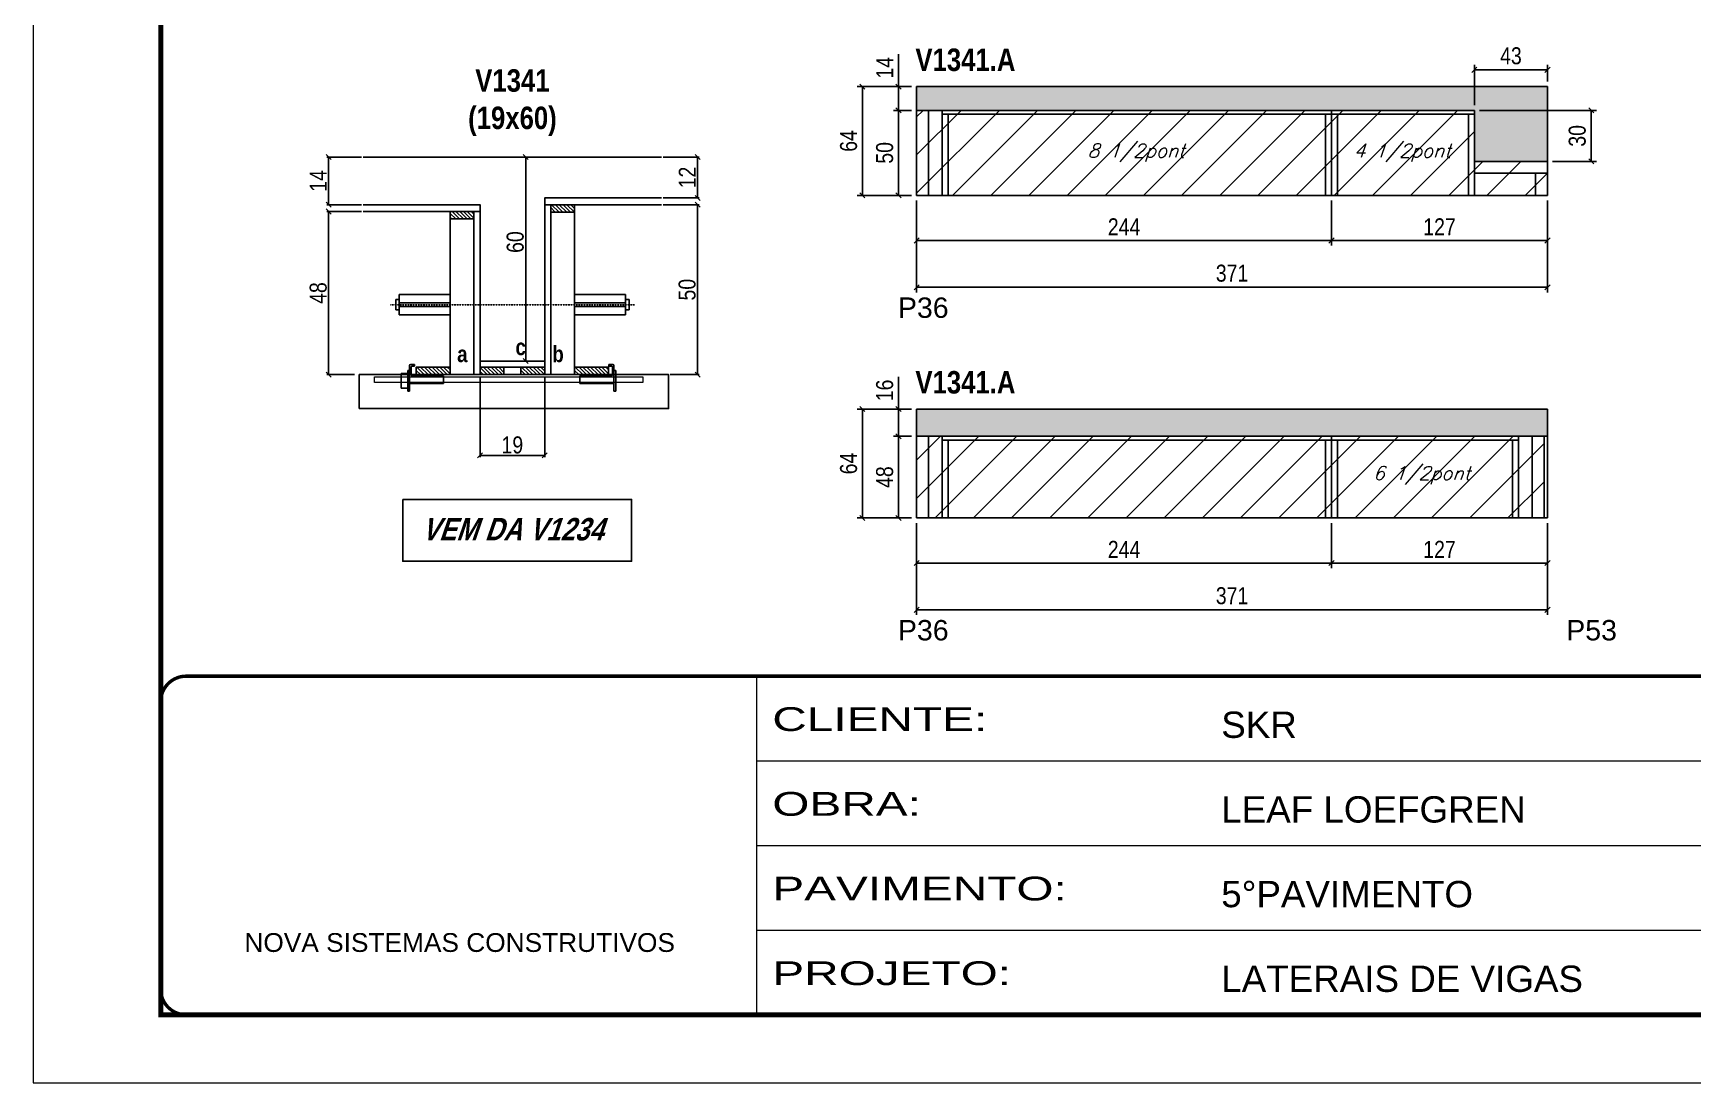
# Model space of a CAD drawing. Extents: x 3309 to 10384, y -2522 to 14608.
# Drawn here: x 8078 to 9054, y 5518 to 6135 of the extents above; entities that cross this region are included whole.
import ezdxf

# ---------------------------------------------------------------- set-up
doc = ezdxf.new("R2010")
doc.units = 0
for name, pattern in [('CONTINUO', [0]), ('DASHED', [0.75, 0.5, -0.25]), ('HIDDEN', [0.375, 0.25, -0.125])]:
    doc.linetypes.add(name, pattern=pattern)
for name, color, linetype in [('5', 5, 'Continuous'), ('barrote', 251, 'Continuous'), ('COTA', 241, 'Continuous'), ('detalhes', 4, 'Continuous'), ('NOMENCLATURA', 7, 'Continuous'), ('Painéis', 200, 'Continuous'), ('presilha', 1, 'Continuous'), ('SARR_2.2x10', 60, 'Continuous'), ('SARR_2.2x7', 40, 'Continuous'), ('SARR_3.5x7', 81, 'Continuous'), ('TENSOR', 3, 'Continuous'), ('texto', 7, 'Continuous')]:
    doc.layers.add(name, color=color, linetype=linetype)
for name, color, linetype, lineweight in [('CONCRETO', 251, 'Continuous', 25), ('Folhas', 255, 'Continuous', 9), ('Hachura', 251, 'Continuous', 9), ('SARRAFO DE PRESSAO', 251, 'DASHED', 9), ('SCO-___-LAJ', 2, 'Continuous', 0)]:
    doc.layers.add(name, color=color, linetype=linetype, lineweight=lineweight)
doc.styles.add('ARIAL', font='arial.ttf')
doc.styles.add('COTA TECNICA', font='techl___.ttf', dxfattribs={"height": 10})
doc.styles.add('COTA TECNICA 2X', font='techl___.ttf', dxfattribs={"height": 10})
doc.styles.add('Romans', font='romans.shx')
doc.styles.get("Standard").update_dxf_attribs({"font": 'arial.ttf'})
doc.styles.add('TECNICA', font='techb___.ttf', dxfattribs={"height": 10})
doc.styles.add('Tecnologia', font='')
doc.styles.get('Tecnologia').set_extended_font_data('Forgotten Futurist')
doc.dimstyles.new('PAINEL', dxfattribs={"dimtxt": 10, "dimasz": 3, "dimexe": 3, "dimexo": 3, "dimgap": 3, "dimtad": 1, "dimdec": 1, "dimzin": 12, "dimdsep": 46, "dimtxsty": 'COTA TECNICA', "dimblk1": 'OBLIQUE', "dimblk2": 'OBLIQUE', "dimsah": 1, "dimcen": 0.9, "dimclrd": 4, "dimclre": 4, "dimclrt": 240, "dimadec": 1, "dimazin": 3, "dimtfac": 1, "dimtdec": 1, "dimtmove": 0, "dimatfit": 3, "dimfxl": 1, "dimtolj": 1, "dimtzin": 12, "dimarcsym": 0})
doc.dimstyles.new('SECAO', dxfattribs={"dimscale": 0.333333, "dimtxt": 5, "dimasz": 9, "dimexe": 3, "dimexo": 3, "dimgap": 3, "dimtad": 1, "dimdec": 1, "dimlfac": 0.5, "dimzin": 12, "dimdsep": 46, "dimtxsty": 'COTA TECNICA 2X', "dimblk1": 'OBLIQUE', "dimblk2": 'OBLIQUE', "dimsah": 1, "dimcen": 0.9, "dimclrd": 4, "dimclre": 4, "dimclrt": 240, "dimadec": 1, "dimazin": 3, "dimtfac": 1, "dimtdec": 1, "dimtmove": 0, "dimatfit": 3, "dimfxl": 1, "dimtolj": 1, "dimtzin": 12, "dimarcsym": 0})
pattern_1 = [(135, (41576.2108, -117577.7214), (-1.122532015, -1.122532015), [])]
pattern_2 = [(50, (4778.299, 762.8767), (5.46554, -0.4781726), [0.5715, -6.2865]), (355, (4778.299, 762.8767), (-1.0573026, 5.7317054), [0.4572, -5.0292175]), (100.451445, (4778.7545, 762.837), (4.4082374, 5.2535326), [0.4857003, -5.3427073]), (46.1842, (4778.299, 764.401), (8.132371, -1.26127), [0.85725, -9.42975]), (96.63556, (4778.977, 764.296), (7.122124, 7.422784), [0.728551, -8.014068]), (351.18415, (4778.299, 764.401), (7.122124, 7.422784), [0.685799, -7.543792]), (21, (4779.061, 764.0197), (4.5484317, -3.067956), [0.5715, -6.2865]), (326, (4779.061, 764.0197), (1.854061, 5.525639), [0.4572, -5.0292]), (71.451445, (4779.44, 763.764), (6.4024926, 2.457683), [0.4857003, -5.342698]), (37.5, (4778.299, 762.8767), (0.0926581, 2.53665117), [0, -4.96824, 0, -5.1054, 0, -5.04825]), (7.5, (4778.299, 762.8767), (2.0045899, 3.0054172), [0, -2.91084, 0, -4.85394, 0, -1.92405]), (327.5, (4776.5998, 762.8767), (4.06771786, -0.1718623), [0, -1.905, 0, -5.9436, 0, -7.8867]), (317.5, (4775.8378, 762.8767), (4.4438754, 0.7627947), [0, -2.4765, 0, -3.94716, 0, -5.6007])]

# ---------------------------------------------------------------- blocks, each defined once
blk = doc.blocks.new('9999999999')
at = {"color": 30, "linetype": 'CONTINUO'}
for p, q in [((98564.56, 34230.21), (98564.56, 34429.45)), ((98564.56, 34379.64), (99583.98, 34379.64)), ((98564.56, 34329.83), (99487.98, 34329.83)), ((98564.56, 34280.02), (99487.98, 34280.02))]:
    blk.add_line(p, q, dxfattribs=at)
at = {"color": 30, "linetype": 'CONTINUO', "const_width": 2}
blk.add_lwpolyline([(99583.98, 34230.21), (99583.98, 34414.45, 0.414214), (99568.98, 34429.45), (98228.98, 34429.45, 0.414214), (98213.98, 34414.45), (98213.98, 34245.21, 0.414214), (98228.98, 34230.21), (99583.98, 34230.21)], format="xyb", dxfattribs=at)
at = {"layer": 'Folhas'}
blk.add_lwpolyline([(98138.98, 34190.21), (99623.98, 34190.21), (99623.98, 35240.21), (98138.98, 35240.21)], close=True, dxfattribs=at)
at = {"layer": 'Folhas', "color": 30, "const_width": 3}
blk.add_lwpolyline([(98213.98, 34230.21), (99583.98, 34230.21), (99583.98, 35200.21), (98213.98, 35200.21)], close=True, dxfattribs=at)
at = {"color": 7, "linetype": 'Continuous', "ltscale": 5, "style": 'ARIAL'}
for s, height, p in [('SKR', 15.483, (98837.68, 34393.13)), ('LEAF LOEFGREN', 15.4829, (98837.68, 34343.32)), ('5°PAVIMENTO', 15.4829, (98837.68, 34293.51)), ('NOVA SISTEMAS CONSTRUTIVOS', 11.0592, (98263.19, 34267.21)), ('LATERAIS DE VIGAS', 15.4829, (98837.68, 34243.7))]:
    blk.add_text(s, height=height, dxfattribs=at).set_placement(p)
at = {"layer": 'Folhas', "color": 7, "style": 'Tecnologia', "width": 1.5}
for s, p in [('CLIENTE:', (98573.65, 34397.17)), ('OBRA:', (98573.65, 34347.31)), ('PAVIMENTO:', (98573.65, 34297.5)), ('PROJETO:', (98573.65, 34247.69))]:
    blk.add_text(s, height=14, dxfattribs=at).set_placement(p)
blk = doc.blocks.new('_Oblique')
at = {"color": 0, "linetype": 'ByBlock', "lineweight": -2}
blk.add_line((-0.5, -0.5), (0.5, 0.5), dxfattribs=at)
blk = doc.blocks.new('*D1001')
at = {"layer": 'COTA', "color": 4, "lineweight": -2, "transparency": 16777216}
for p, q in [((8340.67, 5933.45), (8340.67, 5885.98)), ((8378.67, 5933.45), (8378.67, 5885.98)), ((8378.67, 5886.98), (8340.67, 5886.98))]:
    blk.add_line(p, q, dxfattribs=at)
at = {"layer": 'Defpoints', "color": 0, "transparency": 16777216}
for p in [(8340.67, 5934.45), (8378.67, 5934.45), (8340.67, 5886.98)]:
    blk.add_point(p, dxfattribs=at)
at = {"layer": 'COTA', "color": 4, "lineweight": -2, "transparency": 16777216, "xscale": 3, "yscale": 3, "zscale": 3, "rotation": 180}
blk.add_blockref('_Oblique', (8340.67, 5886.98), dxfattribs=at)
at = {"layer": 'COTA', "color": 4, "lineweight": -2, "transparency": 16777216, "xscale": 3, "yscale": 3, "zscale": 3}
blk.add_blockref('_Oblique', (8378.67, 5886.98), dxfattribs=at)
at = {"layer": 'COTA', "color": 240, "transparency": 16777216, "insert": (8359.67, 5893.06), "char_height": 10, "attachment_point": 5, "style": 'COTA TECNICA 2X'}
blk.add_mtext('\\A1;19', dxfattribs=at)
blk = doc.blocks.new('PRESILHA METÁLICA 1')
at = {"layer": 'presilha'}
for p, q in [((6, 15.5), (7.5, 15.5)), ((6, -2.5), (6, 15.5)), ((7.5, 10.6), (7.5, 19.9)), ((7.5, 15.5), (7.5, -2.5)), ((12, 21), (8.6, 21)), ((9, 11.6), (9, 18.9)), ((12, 19.5), (9.6, 19.5)), ((12, 21), (12, 19.5)), ((0, 13), (6, 13)), ((0, 13), (0, 0)), ((6, 0), (0, 0)), ((6, 13), (6, 0)), ((37.5, 4.1), (7.5, 4.1)), ((37.5, 11), (9.6, 11)), ((37.5, 11), (37.5, 4.1)), ((7.5, -2.5), (6, -2.5))]:
    blk.add_line(p, q, dxfattribs=at)
for centre, radius, start, end in [((8.6, 19.9), 1.14, 90, 180), ((9.6, 18.9), 0.57, 90, 180), ((9.6, 11.6), 0.57, 180, 270)]:
    blk.add_arc(centre, radius, start, end, dxfattribs=at)
blk = doc.blocks.new('PRESILHA METÁLICA 2')
at = {"layer": 'presilha'}
for p, q in [((-5.2, 23.5), (-5.2, 22)), ((-5.2, 23.5), (-1.9, 23.5)), ((-5.2, 22), (-2.8, 22)), ((-2.2, 14.1), (-2.2, 21.4)), ((0.8, 18), (-0.8, 18)), ((-0.8, 18), (-0.8, 0)), ((-0.8, 14.6), (-0.8, 22.4)), ((0.8, 0), (0.8, 18)), ((-30.8, 13.5), (-30.8, 6.6)), ((-30.8, 13.5), (-2.8, 13.5)), ((-30.8, 6.6), (-0.8, 6.6)), ((-0.8, 0), (0.8, 0))]:
    blk.add_line(p, q, dxfattribs=at)
for centre, radius, start, end in [((-2.8, 21.4), 0.57, 0, 90), ((-1.9, 22.4), 1.14, 0, 90), ((-2.8, 14.1), 0.57, 270, 0)]:
    blk.add_arc(centre, radius, start, end, dxfattribs=at)
blk = doc.blocks.new('*D1002')
at = {"layer": 'COTA', "color": 4, "lineweight": -2, "transparency": 16777216}
for p, q in [((8270.97, 6030.45), (8250.63, 6030.45)), ((8251.63, 6030.45), (8251.63, 5934.45)), ((8266.86, 5934.45), (8250.63, 5934.45))]:
    blk.add_line(p, q, dxfattribs=at)
at = {"layer": 'Defpoints', "color": 0, "transparency": 16777216}
for p in [(8271.97, 6030.45), (8251.63, 5934.45), (8267.86, 5934.45)]:
    blk.add_point(p, dxfattribs=at)
at = {"layer": 'COTA', "color": 4, "lineweight": -2, "transparency": 16777216, "xscale": 3, "yscale": 3, "zscale": 3}
for p, rotation in [((8251.63, 6030.45), 90), ((8251.63, 5934.45), 270)]:
    blk.add_blockref('_Oblique', p, dxfattribs=dict(at, rotation=rotation))
at = {"layer": 'COTA', "color": 240, "transparency": 16777216, "insert": (8245.53, 5982.45), "char_height": 10, "attachment_point": 5, "rotation": 90, "style": 'COTA TECNICA 2X'}
blk.add_mtext('\\A1;48', dxfattribs=at)
blk = doc.blocks.new('*D1003')
at = {"layer": 'COTA', "color": 4, "lineweight": -2, "transparency": 16777216}
for p, q in [((8448.37, 6034.45), (8469.59, 6034.45)), ((8468.59, 6034.45), (8468.59, 5934.45)), ((8452.49, 5934.45), (8469.59, 5934.45))]:
    blk.add_line(p, q, dxfattribs=at)
at = {"layer": 'Defpoints', "color": 0, "transparency": 16777216}
for p in [(8447.37, 6034.45), (8451.49, 5934.45), (8468.59, 5934.45)]:
    blk.add_point(p, dxfattribs=at)
at = {"layer": 'COTA', "color": 4, "lineweight": -2, "transparency": 16777216, "xscale": 3, "yscale": 3, "zscale": 3}
for p, rotation in [((8468.59, 6034.45), 90), ((8468.59, 5934.45), 270)]:
    blk.add_blockref('_Oblique', p, dxfattribs=dict(at, rotation=rotation))
at = {"layer": 'COTA', "color": 240, "transparency": 16777216, "insert": (8462.48, 5984.45), "char_height": 10, "attachment_point": 5, "rotation": 90, "style": 'COTA TECNICA 2X'}
blk.add_mtext('\\A1;50', dxfattribs=at)
blk = doc.blocks.new('*D1004')
at = {"layer": 'COTA', "color": 4, "lineweight": -2, "transparency": 16777216}
for p, q in [((8377.67, 6062.45), (8366.5, 6062.45)), ((8367.5, 5942.45), (8367.5, 6062.45)), ((8377.67, 5942.45), (8366.5, 5942.45))]:
    blk.add_line(p, q, dxfattribs=at)
at = {"layer": 'Defpoints', "color": 0, "transparency": 16777216}
for p in [(8367.5, 6062.45), (8378.67, 6062.45), (8378.67, 5942.45)]:
    blk.add_point(p, dxfattribs=at)
at = {"layer": 'COTA', "color": 4, "lineweight": -2, "transparency": 16777216, "xscale": 3, "yscale": 3, "zscale": 3}
for p, rotation in [((8367.5, 6062.45), 90), ((8367.5, 5942.45), 270)]:
    blk.add_blockref('_Oblique', p, dxfattribs=dict(at, rotation=rotation))
at = {"layer": 'COTA', "color": 240, "transparency": 16777216, "insert": (8361.39, 6012.45), "char_height": 10, "attachment_point": 5, "rotation": 90, "style": 'COTA TECNICA 2X'}
blk.add_mtext('\\A1;60', dxfattribs=at)
blk = doc.blocks.new('*D1005')
at = {"layer": 'COTA', "color": 4, "lineweight": -2, "transparency": 16777216}
for p, q in [((8448.37, 6062.45), (8469.59, 6062.45)), ((8468.59, 6038.45), (8468.59, 6062.45)), ((8448.37, 6038.45), (8469.59, 6038.45))]:
    blk.add_line(p, q, dxfattribs=at)
at = {"layer": 'Defpoints', "color": 0, "transparency": 16777216}
for p in [(8447.37, 6062.45), (8468.59, 6062.45), (8447.37, 6038.45)]:
    blk.add_point(p, dxfattribs=at)
at = {"layer": 'COTA', "color": 4, "lineweight": -2, "transparency": 16777216, "xscale": 3, "yscale": 3, "zscale": 3}
for p, rotation in [((8468.59, 6062.45), 90), ((8468.59, 6038.45), 270)]:
    blk.add_blockref('_Oblique', p, dxfattribs=dict(at, rotation=rotation))
at = {"layer": 'COTA', "color": 240, "transparency": 16777216, "insert": (8462.53, 6050.45), "char_height": 10, "attachment_point": 5, "rotation": 90, "style": 'COTA TECNICA 2X'}
blk.add_mtext('\\A1;12', dxfattribs=at)
blk = doc.blocks.new('*D1006')
at = {"layer": 'COTA', "color": 4, "lineweight": -2, "transparency": 16777216}
for p, q in [((8270.97, 6062.45), (8250.63, 6062.45)), ((8251.63, 6034.45), (8251.63, 6062.45)), ((8270.97, 6034.45), (8250.63, 6034.45))]:
    blk.add_line(p, q, dxfattribs=at)
at = {"layer": 'Defpoints', "color": 0, "transparency": 16777216}
for p in [(8251.63, 6062.45), (8271.97, 6062.45), (8271.97, 6034.45)]:
    blk.add_point(p, dxfattribs=at)
at = {"layer": 'COTA', "color": 4, "lineweight": -2, "transparency": 16777216, "xscale": 3, "yscale": 3, "zscale": 3}
for p, rotation in [((8251.63, 6062.45), 90), ((8251.63, 6034.45), 270)]:
    blk.add_blockref('_Oblique', p, dxfattribs=dict(at, rotation=rotation))
at = {"layer": 'COTA', "color": 240, "transparency": 16777216, "insert": (8245.55, 6048.45), "char_height": 10, "attachment_point": 5, "rotation": 90, "style": 'COTA TECNICA 2X'}
blk.add_mtext('\\A1;14', dxfattribs=at)
blk = doc.blocks.new('*D1009')
at = {"layer": 'COTA', "color": 4, "lineweight": -2, "transparency": 16777216}
for p, q in [((8597.42, 6036.94), (8597.42, 5982.88)), ((8968.42, 6036.94), (8968.42, 5982.88)), ((8597.42, 5985.88), (8968.42, 5985.88))]:
    blk.add_line(p, q, dxfattribs=at)
at = {"layer": 'Defpoints', "color": 0, "transparency": 16777216}
for p in [(8597.42, 6039.94), (8968.42, 6039.94), (8968.42, 5985.88)]:
    blk.add_point(p, dxfattribs=at)
at = {"layer": 'COTA', "color": 4, "lineweight": -2, "transparency": 16777216, "xscale": 3, "yscale": 3, "zscale": 3, "rotation": 180}
blk.add_blockref('_Oblique', (8597.42, 5985.88), dxfattribs=at)
at = {"layer": 'COTA', "color": 4, "lineweight": -2, "transparency": 16777216, "xscale": 3, "yscale": 3, "zscale": 3}
blk.add_blockref('_Oblique', (8968.42, 5985.88), dxfattribs=at)
at = {"layer": 'COTA', "color": 240, "transparency": 16777216, "insert": (8782.92, 5994.1), "char_height": 10, "attachment_point": 5, "style": 'COTA TECNICA'}
blk.add_mtext('\\A1;371', dxfattribs=at)
blk = doc.blocks.new('*D1010')
at = {"layer": 'COTA', "color": 4, "lineweight": -2, "transparency": 16777216}
for p, q in [((8597.42, 6036.94), (8597.42, 6010.36)), ((8841.42, 6036.94), (8841.42, 6010.36)), ((8597.42, 6013.36), (8841.42, 6013.36))]:
    blk.add_line(p, q, dxfattribs=at)
at = {"layer": 'Defpoints', "color": 0, "transparency": 16777216}
for p in [(8597.42, 6039.94), (8841.42, 6039.94), (8841.42, 6013.36)]:
    blk.add_point(p, dxfattribs=at)
at = {"layer": 'COTA', "color": 4, "lineweight": -2, "transparency": 16777216, "xscale": 3, "yscale": 3, "zscale": 3, "rotation": 180}
blk.add_blockref('_Oblique', (8597.42, 6013.36), dxfattribs=at)
at = {"layer": 'COTA', "color": 4, "lineweight": -2, "transparency": 16777216, "xscale": 3, "yscale": 3, "zscale": 3}
blk.add_blockref('_Oblique', (8841.42, 6013.36), dxfattribs=at)
at = {"layer": 'COTA', "color": 240, "transparency": 16777216, "insert": (8719.42, 6021.43), "char_height": 10, "attachment_point": 5, "style": 'COTA TECNICA'}
blk.add_mtext('\\A1;244', dxfattribs=at)
blk = doc.blocks.new('*D1011')
at = {"layer": 'COTA', "color": 4, "lineweight": -2, "transparency": 16777216}
for p, q in [((8841.42, 6036.94), (8841.42, 6010.36)), ((8968.42, 6036.94), (8968.42, 6010.36)), ((8841.42, 6013.36), (8968.42, 6013.36))]:
    blk.add_line(p, q, dxfattribs=at)
at = {"layer": 'Defpoints', "color": 0, "transparency": 16777216}
for p in [(8841.42, 6039.94), (8968.42, 6039.94), (8968.42, 6013.36)]:
    blk.add_point(p, dxfattribs=at)
at = {"layer": 'COTA', "color": 4, "lineweight": -2, "transparency": 16777216, "xscale": 3, "yscale": 3, "zscale": 3, "rotation": 180}
blk.add_blockref('_Oblique', (8841.42, 6013.36), dxfattribs=at)
at = {"layer": 'COTA', "color": 4, "lineweight": -2, "transparency": 16777216, "xscale": 3, "yscale": 3, "zscale": 3}
blk.add_blockref('_Oblique', (8968.42, 6013.36), dxfattribs=at)
at = {"layer": 'COTA', "color": 240, "transparency": 16777216, "insert": (8904.92, 6021.43), "char_height": 10, "attachment_point": 5, "style": 'COTA TECNICA'}
blk.add_mtext('\\A1;127', dxfattribs=at)
blk = doc.blocks.new('*D1012')
at = {"layer": 'COTA', "color": 4, "lineweight": -2, "transparency": 16777216}
for p, q in [((8586.75, 6103.94), (8586.75, 6123.06)), ((8594.42, 6103.94), (8583.75, 6103.94)), ((8586.75, 6089.94), (8586.75, 6103.94)), ((8594.42, 6089.94), (8583.75, 6089.94))]:
    blk.add_line(p, q, dxfattribs=at)
at = {"layer": 'Defpoints', "color": 0, "transparency": 16777216}
for p in [(8586.75, 6103.94), (8597.42, 6103.94), (8597.42, 6089.94)]:
    blk.add_point(p, dxfattribs=at)
at = {"layer": 'COTA', "color": 4, "lineweight": -2, "transparency": 16777216, "xscale": 3, "yscale": 3, "zscale": 3}
for p, rotation in [((8586.75, 6103.94), 90), ((8586.75, 6089.94), 270)]:
    blk.add_blockref('_Oblique', p, dxfattribs=dict(at, rotation=rotation))
at = {"layer": 'COTA', "color": 240, "transparency": 16777216, "insert": (8578.67, 6115), "char_height": 10, "attachment_point": 5, "rotation": 90, "style": 'COTA TECNICA'}
blk.add_mtext('\\A1;14', dxfattribs=at)
blk = doc.blocks.new('*D1007')
at = {"layer": 'COTA', "color": 4, "lineweight": -2, "transparency": 16777216}
for p, q in [((8594.42, 6089.94), (8583.75, 6089.94)), ((8586.75, 6089.94), (8586.75, 6039.94)), ((8594.42, 6039.94), (8583.75, 6039.94))]:
    blk.add_line(p, q, dxfattribs=at)
at = {"layer": 'Defpoints', "color": 0, "transparency": 16777216}
for p in [(8597.42, 6089.94), (8586.75, 6039.94), (8597.42, 6039.94)]:
    blk.add_point(p, dxfattribs=at)
at = {"layer": 'COTA', "color": 4, "lineweight": -2, "transparency": 16777216, "xscale": 3, "yscale": 3, "zscale": 3}
for p, rotation in [((8586.75, 6089.94), 90), ((8586.75, 6039.94), 270)]:
    blk.add_blockref('_Oblique', p, dxfattribs=dict(at, rotation=rotation))
at = {"layer": 'COTA', "color": 240, "transparency": 16777216, "insert": (8578.64, 6064.94), "char_height": 10, "attachment_point": 5, "rotation": 90, "style": 'COTA TECNICA'}
blk.add_mtext('\\A1;50', dxfattribs=at)
blk = doc.blocks.new('*D1008')
at = {"layer": 'COTA', "color": 4, "lineweight": -2, "transparency": 16777216}
for p, q in [((8594.42, 6103.94), (8562.54, 6103.94)), ((8565.54, 6039.94), (8565.54, 6103.94)), ((8594.42, 6039.94), (8562.54, 6039.94))]:
    blk.add_line(p, q, dxfattribs=at)
at = {"layer": 'Defpoints', "color": 0, "transparency": 16777216}
for p in [(8565.54, 6103.94), (8597.42, 6103.94), (8597.42, 6039.94)]:
    blk.add_point(p, dxfattribs=at)
at = {"layer": 'COTA', "color": 4, "lineweight": -2, "transparency": 16777216, "xscale": 3, "yscale": 3, "zscale": 3}
for p, rotation in [((8565.54, 6103.94), 90), ((8565.54, 6039.94), 270)]:
    blk.add_blockref('_Oblique', p, dxfattribs=dict(at, rotation=rotation))
at = {"layer": 'COTA', "color": 240, "transparency": 16777216, "insert": (8557.44, 6071.94), "char_height": 10, "attachment_point": 5, "rotation": 90, "style": 'COTA TECNICA'}
blk.add_mtext('\\A1;64', dxfattribs=at)
blk = doc.blocks.new('*D1013')
at = {"layer": 'COTA', "color": 4, "lineweight": -2, "transparency": 16777216}
for p, q in [((8925.42, 6092.94), (8925.42, 6116.78)), ((8925.42, 6113.78), (8968.42, 6113.78)), ((8968.42, 6106.94), (8968.42, 6116.78))]:
    blk.add_line(p, q, dxfattribs=at)
at = {"layer": 'Defpoints', "color": 0, "transparency": 16777216}
for p in [(8968.42, 6113.78), (8968.42, 6103.94), (8925.42, 6089.94)]:
    blk.add_point(p, dxfattribs=at)
at = {"layer": 'COTA', "color": 4, "lineweight": -2, "transparency": 16777216, "xscale": 3, "yscale": 3, "zscale": 3, "rotation": 180}
blk.add_blockref('_Oblique', (8925.42, 6113.78), dxfattribs=at)
at = {"layer": 'COTA', "color": 4, "lineweight": -2, "transparency": 16777216, "xscale": 3, "yscale": 3, "zscale": 3}
blk.add_blockref('_Oblique', (8968.42, 6113.78), dxfattribs=at)
at = {"layer": 'COTA', "color": 240, "transparency": 16777216, "insert": (8946.92, 6121.99), "char_height": 10, "attachment_point": 5, "style": 'COTA TECNICA'}
blk.add_mtext('\\A1;43', dxfattribs=at)
blk = doc.blocks.new('*D1014')
at = {"layer": 'COTA', "color": 4, "lineweight": -2, "transparency": 16777216}
for p, q in [((8928.42, 6089.94), (8997.19, 6089.94)), ((8994.19, 6059.94), (8994.19, 6089.94)), ((8971.42, 6059.94), (8997.19, 6059.94))]:
    blk.add_line(p, q, dxfattribs=at)
at = {"layer": 'Defpoints', "color": 0, "transparency": 16777216}
for p in [(8925.42, 6089.94), (8994.19, 6089.94), (8968.42, 6059.94)]:
    blk.add_point(p, dxfattribs=at)
at = {"layer": 'COTA', "color": 4, "lineweight": -2, "transparency": 16777216, "xscale": 3, "yscale": 3, "zscale": 3}
for p, rotation in [((8994.19, 6089.94), 90), ((8994.19, 6059.94), 270)]:
    blk.add_blockref('_Oblique', p, dxfattribs=dict(at, rotation=rotation))
at = {"layer": 'COTA', "color": 240, "transparency": 16777216, "insert": (8985.97, 6074.94), "char_height": 10, "attachment_point": 5, "rotation": 90, "style": 'COTA TECNICA'}
blk.add_mtext('\\A1;30', dxfattribs=at)
blk = doc.blocks.new('*D1017')
at = {"layer": 'COTA', "color": 4, "lineweight": -2, "transparency": 16777216}
for p, q in [((8597.42, 5847.18), (8597.42, 5793.12)), ((8968.42, 5847.18), (8968.42, 5793.12)), ((8597.42, 5796.12), (8968.42, 5796.12))]:
    blk.add_line(p, q, dxfattribs=at)
at = {"layer": 'Defpoints', "color": 0, "transparency": 16777216}
for p in [(8597.42, 5850.18), (8968.42, 5850.18), (8968.42, 5796.12)]:
    blk.add_point(p, dxfattribs=at)
at = {"layer": 'COTA', "color": 4, "lineweight": -2, "transparency": 16777216, "xscale": 3, "yscale": 3, "zscale": 3, "rotation": 180}
blk.add_blockref('_Oblique', (8597.42, 5796.12), dxfattribs=at)
at = {"layer": 'COTA', "color": 4, "lineweight": -2, "transparency": 16777216, "xscale": 3, "yscale": 3, "zscale": 3}
blk.add_blockref('_Oblique', (8968.42, 5796.12), dxfattribs=at)
at = {"layer": 'COTA', "color": 240, "transparency": 16777216, "insert": (8782.92, 5804.34), "char_height": 10, "attachment_point": 5, "style": 'COTA TECNICA'}
blk.add_mtext('\\A1;371', dxfattribs=at)
blk = doc.blocks.new('*D1018')
at = {"layer": 'COTA', "color": 4, "lineweight": -2, "transparency": 16777216}
for p, q in [((8597.42, 5847.18), (8597.42, 5820.6)), ((8841.42, 5847.18), (8841.42, 5820.6)), ((8597.42, 5823.6), (8841.42, 5823.6))]:
    blk.add_line(p, q, dxfattribs=at)
at = {"layer": 'Defpoints', "color": 0, "transparency": 16777216}
for p in [(8597.42, 5850.18), (8841.42, 5850.18), (8841.42, 5823.6)]:
    blk.add_point(p, dxfattribs=at)
at = {"layer": 'COTA', "color": 4, "lineweight": -2, "transparency": 16777216, "xscale": 3, "yscale": 3, "zscale": 3, "rotation": 180}
blk.add_blockref('_Oblique', (8597.42, 5823.6), dxfattribs=at)
at = {"layer": 'COTA', "color": 4, "lineweight": -2, "transparency": 16777216, "xscale": 3, "yscale": 3, "zscale": 3}
blk.add_blockref('_Oblique', (8841.42, 5823.6), dxfattribs=at)
at = {"layer": 'COTA', "color": 240, "transparency": 16777216, "insert": (8719.42, 5831.67), "char_height": 10, "attachment_point": 5, "style": 'COTA TECNICA'}
blk.add_mtext('\\A1;244', dxfattribs=at)
blk = doc.blocks.new('*D1019')
at = {"layer": 'COTA', "color": 4, "lineweight": -2, "transparency": 16777216}
for p, q in [((8841.42, 5847.18), (8841.42, 5820.6)), ((8968.42, 5847.18), (8968.42, 5820.6)), ((8841.42, 5823.6), (8968.42, 5823.6))]:
    blk.add_line(p, q, dxfattribs=at)
at = {"layer": 'Defpoints', "color": 0, "transparency": 16777216}
for p in [(8841.42, 5850.18), (8968.42, 5850.18), (8968.42, 5823.6)]:
    blk.add_point(p, dxfattribs=at)
at = {"layer": 'COTA', "color": 4, "lineweight": -2, "transparency": 16777216, "xscale": 3, "yscale": 3, "zscale": 3, "rotation": 180}
blk.add_blockref('_Oblique', (8841.42, 5823.6), dxfattribs=at)
at = {"layer": 'COTA', "color": 4, "lineweight": -2, "transparency": 16777216, "xscale": 3, "yscale": 3, "zscale": 3}
blk.add_blockref('_Oblique', (8968.42, 5823.6), dxfattribs=at)
at = {"layer": 'COTA', "color": 240, "transparency": 16777216, "insert": (8904.92, 5831.67), "char_height": 10, "attachment_point": 5, "style": 'COTA TECNICA'}
blk.add_mtext('\\A1;127', dxfattribs=at)
blk = doc.blocks.new('*D1020')
at = {"layer": 'COTA', "color": 4, "lineweight": -2, "transparency": 16777216}
for p, q in [((8586.75, 5914.18), (8586.75, 5933.2)), ((8594.42, 5914.18), (8583.75, 5914.18)), ((8586.75, 5898.18), (8586.75, 5914.18)), ((8594.42, 5898.18), (8583.75, 5898.18))]:
    blk.add_line(p, q, dxfattribs=at)
at = {"layer": 'Defpoints', "color": 0, "transparency": 16777216}
for p in [(8586.75, 5914.18), (8597.42, 5914.18), (8597.42, 5898.18)]:
    blk.add_point(p, dxfattribs=at)
at = {"layer": 'COTA', "color": 4, "lineweight": -2, "transparency": 16777216, "xscale": 3, "yscale": 3, "zscale": 3}
for p, rotation in [((8586.75, 5914.18), 90), ((8586.75, 5898.18), 270)]:
    blk.add_blockref('_Oblique', p, dxfattribs=dict(at, rotation=rotation))
at = {"layer": 'COTA', "color": 240, "transparency": 16777216, "insert": (8578.64, 5925.19), "char_height": 10, "attachment_point": 5, "rotation": 90, "style": 'COTA TECNICA'}
blk.add_mtext('\\A1;16', dxfattribs=at)
blk = doc.blocks.new('*D1015')
at = {"layer": 'COTA', "color": 4, "lineweight": -2, "transparency": 16777216}
for p, q in [((8594.42, 5898.18), (8583.75, 5898.18)), ((8586.75, 5898.18), (8586.75, 5850.18)), ((8594.42, 5850.18), (8583.75, 5850.18))]:
    blk.add_line(p, q, dxfattribs=at)
at = {"layer": 'Defpoints', "color": 0, "transparency": 16777216}
for p in [(8597.42, 5898.18), (8586.75, 5850.18), (8597.42, 5850.18)]:
    blk.add_point(p, dxfattribs=at)
at = {"layer": 'COTA', "color": 4, "lineweight": -2, "transparency": 16777216, "xscale": 3, "yscale": 3, "zscale": 3}
for p, rotation in [((8586.75, 5898.18), 90), ((8586.75, 5850.18), 270)]:
    blk.add_blockref('_Oblique', p, dxfattribs=dict(at, rotation=rotation))
at = {"layer": 'COTA', "color": 240, "transparency": 16777216, "insert": (8578.65, 5874.18), "char_height": 10, "attachment_point": 5, "rotation": 90, "style": 'COTA TECNICA'}
blk.add_mtext('\\A1;48', dxfattribs=at)
blk = doc.blocks.new('*D1016')
at = {"layer": 'COTA', "color": 4, "lineweight": -2, "transparency": 16777216}
for p, q in [((8594.42, 5914.18), (8562.54, 5914.18)), ((8565.54, 5850.18), (8565.54, 5914.18)), ((8594.42, 5850.18), (8562.54, 5850.18))]:
    blk.add_line(p, q, dxfattribs=at)
at = {"layer": 'Defpoints', "color": 0, "transparency": 16777216}
for p in [(8565.54, 5914.18), (8597.42, 5914.18), (8597.42, 5850.18)]:
    blk.add_point(p, dxfattribs=at)
at = {"layer": 'COTA', "color": 4, "lineweight": -2, "transparency": 16777216, "xscale": 3, "yscale": 3, "zscale": 3}
for p, rotation in [((8565.54, 5914.18), 90), ((8565.54, 5850.18), 270)]:
    blk.add_blockref('_Oblique', p, dxfattribs=dict(at, rotation=rotation))
at = {"layer": 'COTA', "color": 240, "transparency": 16777216, "insert": (8557.44, 5882.18), "char_height": 10, "attachment_point": 5, "rotation": 90, "style": 'COTA TECNICA'}
blk.add_mtext('\\A1;64', dxfattribs=at)

msp = doc.modelspace()

# ---------------------------------------------------------------- hatches: boundary and pattern name
at = {"layer": 'COTA'}
h = msp.add_hatch(dxfattribs=at)
h.set_pattern_fill('AR-CONC', color=256, scale=0.03)
h.set_pattern_definition(pattern_2)
h.paths.add_polyline_path([(8968.42, 6059.94), (8968.42, 6103.94), (8597.42, 6103.94), (8597.42, 6089.94), (8925.42, 6089.94), (8925.42, 6059.94)])
h = msp.add_hatch(dxfattribs=at)
h.set_pattern_fill('AR-CONC', color=256, scale=0.03)
h.set_pattern_definition(pattern_2)
h.paths.add_polyline_path([(8597.42, 5914.18), (8597.42, 5898.18), (8968.42, 5898.18), (8968.42, 5914.18)])
at = {"layer": 'Hachura', "linetype": 'ByBlock'}
h = msp.add_hatch(dxfattribs=at)
h.set_pattern_fill('ANSI31', color=256, scale=5)
h.set_pattern_definition([(45, (4778.299, 762.877), (-11.22532, 11.22532), [])])
h.paths.add_polyline_path([(8925.42, 6089.94), (8841.42, 6089.94), (8841.42, 6039.94), (8968.42, 6039.94), (8968.42, 6059.94), (8925.42, 6059.94)])
h.paths.add_polyline_path([(8966.42, 5898.18), (8841.42, 5898.18), (8841.42, 5850.18), (8966.42, 5850.18)])
h.paths.add_polyline_path([(8841.42, 5898.18), (8597.42, 5898.18), (8597.42, 5850.18), (8841.42, 5850.18)])
h.paths.add_polyline_path([(8841.42, 6089.94), (8597.42, 6089.94), (8597.42, 6039.94), (8841.42, 6039.94)])
at = {"layer": 'SARR_2.2x10'}
h = msp.add_hatch(dxfattribs=at)
h.set_pattern_fill('ANSI31', color=256, scale=0.5, angle=90)
h.set_pattern_definition([(135, (41496.6108, -117577.7214), (-1.122532015, -1.122532015), [])])
h.paths.add_polyline_path([(8303.07, 5938.85), (8303.07, 5934.45), (8323.07, 5934.45), (8323.07, 5938.85)])
h = msp.add_hatch(dxfattribs=at)
h.set_pattern_fill('ANSI31', color=256, scale=0.5, angle=90)
h.set_pattern_definition([(135, (41589.8108, -117577.7214), (-1.122532015, -1.122532015), [])])
h.paths.add_polyline_path([(8396.27, 5938.85), (8396.27, 5934.45), (8416.27, 5934.45), (8416.27, 5938.85)])
at = {"layer": 'SARR_2.2x7'}
h = msp.add_hatch(dxfattribs=at)
h.set_pattern_fill('ANSI31', color=256, scale=0.5, angle=90)
h.set_pattern_definition([(135, (41490.6108, -117482.1214), (-1.122532015, -1.122532015), [])])
h.paths.add_polyline_path([(8382.27, 6034.45), (8382.27, 6030.05), (8396.27, 6030.05), (8396.27, 6034.45)])
h = msp.add_hatch(dxfattribs=at)
h.set_pattern_fill('ANSI31', color=256, scale=0.5, angle=90)
h.set_pattern_definition([(135, (41510.6108, -117486.1214), (-1.122532015, -1.122532015), [])])
h.paths.add_polyline_path([(8337.07, 6030.45), (8337.07, 6026.05), (8323.07, 6026.05), (8323.07, 6030.45)])
h = msp.add_hatch(dxfattribs=at)
h.set_pattern_fill('ANSI31', color=256, scale=0.5, angle=90)
h.set_pattern_definition(pattern_1)
h.paths.add_polyline_path([(8354.67, 5934.45), (8354.67, 5938.85), (8340.67, 5938.85), (8340.67, 5934.45)])
h = msp.add_hatch(dxfattribs=at)
h.set_pattern_fill('ANSI31', color=256, scale=0.5, angle=90)
h.set_pattern_definition(pattern_1)
h.paths.add_polyline_path([(8364.67, 5938.85), (8364.67, 5934.45), (8378.67, 5934.45), (8378.67, 5938.85)])

# ---------------------------------------------------------------- linework, layer by layer
at = {"ltscale": 3}
for p, q in [((8291.07, 5978.62), (8291.07, 5972.62)), ((8293.07, 5978.62), (8291.07, 5978.62)), ((8293.07, 5981.62), (8293.07, 5969.62)), ((8293.07, 5981.62), (8323.07, 5981.62)), ((8323.07, 5976.62), (8293.07, 5976.62)), ((8323.07, 5974.62), (8293.07, 5974.62)), ((8426.27, 5981.62), (8396.27, 5981.62)), ((8396.27, 5976.62), (8426.27, 5976.62)), ((8396.27, 5974.62), (8426.27, 5974.62)), ((8426.27, 5981.62), (8426.27, 5969.62)), ((8428.27, 5978.62), (8426.27, 5978.62)), ((8428.27, 5978.62), (8428.27, 5972.62)), ((8293.07, 5972.62), (8291.07, 5972.62)), ((8293.07, 5969.62), (8323.07, 5969.62)), ((8426.27, 5969.62), (8396.27, 5969.62)), ((8426.27, 5972.62), (8428.27, 5972.62))]:
    msp.add_line(p, q, dxfattribs=at)
at = {"layer": 'barrote'}
msp.add_lwpolyline([(8269.62, 5914.45), (8451.53, 5914.45), (8451.53, 5934.45), (8269.62, 5934.45)], close=True, dxfattribs=at)
at = {"layer": 'CONCRETO', "linetype": 'Continuous'}
msp.add_line((8447.37, 6062.45), (8271.97, 6062.45), dxfattribs=at)
at = {"layer": 'COTA'}
for p, q in [((8597.42, 6103.94), (8597.42, 6089.94)), ((8597.42, 6103.94), (8968.42, 6103.94)), ((8968.42, 6059.94), (8968.42, 6103.94)), ((8597.42, 5914.18), (8597.42, 5898.18)), ((8597.42, 5914.18), (8968.42, 5914.18)), ((8968.42, 5914.18), (8968.42, 5898.18))]:
    msp.add_line(p, q, dxfattribs=at)
at = {"layer": 'detalhes', "color": 250}
msp.add_line((8269.62, 5914.45), (8269.62, 5934.45), dxfattribs=at)
at = {"layer": 'NOMENCLATURA', "elevation": 0}
msp.add_lwpolyline([(8295.23, 5861.09), (8429.77, 5861.09), (8429.77, 5824.63), (8295.23, 5824.63)], close=True, dxfattribs=at)
at = {"layer": 'Painéis', "linetype": 'ByBlock'}
for p, q in [((8925.42, 6089.94), (8597.42, 6089.94)), ((8597.42, 6089.94), (8597.42, 6039.94)), ((8841.42, 6089.94), (8841.42, 6039.94)), ((8925.42, 6059.94), (8925.42, 6089.94)), ((8925.42, 6059.94), (8968.42, 6059.94)), ((8968.42, 6039.94), (8968.42, 6059.94)), ((8597.42, 6039.94), (8968.42, 6039.94)), ((8968.42, 5898.18), (8597.42, 5898.18)), ((8597.42, 5898.18), (8597.42, 5850.18)), ((8841.42, 5898.18), (8841.42, 5850.18)), ((8966.42, 5850.18), (8966.42, 5898.18)), ((8968.42, 5850.18), (8968.42, 5898.18)), ((8597.42, 5850.18), (8968.42, 5850.18))]:
    msp.add_line(p, q, dxfattribs=at)
at = {"layer": 'Painéis', "linetype": 'Continuous', "elevation": 0}
for points in [[(8271.97, 6030.45), (8340.67, 6030.45), (8340.67, 6034.45), (8271.97, 6034.45)], [(8447.37, 6034.45), (8378.67, 6034.45), (8378.67, 6038.45), (8447.37, 6038.45)]]:
    msp.add_lwpolyline(points, dxfattribs=at)
at = {"layer": 'Painéis', "linetype": 'Continuous'}
for points in [[(8382.27, 5934.45), (8382.27, 6034.45), (8378.67, 6034.45), (8378.67, 5934.45)], [(8337.07, 5934.45), (8337.07, 6030.45), (8340.67, 6030.45), (8340.67, 5934.45)], [(8378.67, 5942.45), (8340.67, 5942.45), (8340.67, 5938.85), (8378.67, 5938.85)]]:
    msp.add_lwpolyline(points, close=True, dxfattribs=at)
at = {"layer": 'SARR_2.2x10'}
for points in [[(8303.07, 5938.85), (8323.07, 5938.85), (8323.07, 5934.45), (8303.07, 5934.45)], [(8396.27, 5938.85), (8416.27, 5938.85), (8416.27, 5934.45), (8396.27, 5934.45)]]:
    msp.add_lwpolyline(points, close=True, dxfattribs=at)
at = {"layer": 'SARR_2.2x7', "linetype": 'Continuous'}
for p, q in [((8604.42, 6039.94), (8604.42, 6089.94)), ((8612.42, 6087.74), (8841.42, 6087.74)), ((8841.42, 6087.74), (8925.42, 6087.74)), ((8925.42, 6052.94), (8968.42, 6052.94)), ((8961.42, 6039.94), (8961.42, 6052.94)), ((8604.42, 5850.18), (8604.42, 5898.18)), ((8612.42, 5895.98), (8841.42, 5895.98)), ((8841.42, 5895.98), (8951.42, 5895.98)), ((8959.42, 5850.18), (8959.42, 5898.18))]:
    msp.add_line(p, q, dxfattribs=at)
at = {"layer": 'SARR_2.2x7', "elevation": 0}
for points in [[(8396.27, 6034.45), (8382.27, 6034.45), (8382.27, 6030.05), (8396.27, 6030.05)], [(8323.07, 6030.45), (8337.07, 6030.45), (8337.07, 6026.05), (8323.07, 6026.05)]]:
    msp.add_lwpolyline(points, close=True, dxfattribs=at)
at = {"layer": 'SARR_2.2x7'}
for points in [[(8340.67, 5938.85), (8354.67, 5938.85), (8354.67, 5934.45), (8340.67, 5934.45)], [(8378.67, 5938.85), (8364.67, 5938.85), (8364.67, 5934.45), (8378.67, 5934.45)]]:
    msp.add_lwpolyline(points, close=True, dxfattribs=at)
at = {"layer": 'SARR_3.5x7'}
for p, q in [((8612.42, 6089.94), (8612.42, 6039.94)), ((8615.92, 6087.74), (8615.92, 6039.94)), ((8837.92, 6087.74), (8837.92, 6039.94)), ((8844.92, 6087.74), (8844.92, 6039.94)), ((8921.92, 6087.74), (8921.92, 6039.94)), ((8925.42, 6059.94), (8925.42, 6039.94)), ((8612.42, 5898.18), (8612.42, 5850.18)), ((8615.92, 5895.98), (8615.92, 5850.18)), ((8837.92, 5895.98), (8837.92, 5850.18)), ((8844.92, 5895.98), (8844.92, 5850.18)), ((8947.92, 5895.98), (8947.92, 5850.18)), ((8951.42, 5898.18), (8951.42, 5850.18))]:
    msp.add_line(p, q, dxfattribs=at)
for points in [[(8337.07, 6026.05), (8323.07, 6026.05), (8323.07, 5934.45), (8337.07, 5934.45)], [(8382.27, 6030.05), (8396.27, 6030.05), (8396.27, 5934.45), (8382.27, 5934.45)]]:
    msp.add_lwpolyline(points, close=True, dxfattribs=at)
at = {"layer": 'SCO-___-LAJ', "color": 1}
msp.add_lwpolyline([(8278.62, 5933.11), (8436.45, 5933.11), (8436.45, 5929.92), (8278.62, 5929.92)], close=True, dxfattribs=at)
at = {"layer": 'TENSOR', "linetype": 'HIDDEN', "ltscale": 0.5}
msp.add_line((8288.07, 5975.62), (8431.58, 5975.62), dxfattribs=at)

# ---------------------------------------------------------------- block references
at = {"layer": 'presilha', "xscale": 0.6666666666666666, "yscale": 0.6666666666666666, "zscale": 0.6666666666666666}
for name, p in [('PRESILHA METÁLICA 1', (8294.2, 5926.48)), ('PRESILHA METÁLICA 2', (8419.95, 5924.82))]:
    msp.add_blockref(name, p, dxfattribs=at)
at = {"layer": 'SARRAFO DE PRESSAO', "color": 6, "linetype": 'ByBlock'}
msp.add_blockref('9999999999', (-90061.11, -28672.37), dxfattribs=at)

# ---------------------------------------------------------------- texts
at = {"layer": '5', "linetype": 'Continuous'}
for s, p in [('P36', (8586.42, 5967.87)), ('P36', (8586.42, 5778.11)), ('P53', (8979.46, 5778.11))]:
    msp.add_text(s, height=12, rotation=0.00004, dxfattribs=at).set_placement(p)
at = {"layer": 'detalhes', "style": 'TECNICA'}
for s, p in [('a', (8327.2, 5941.81)), ('c', (8361.49, 5945.92)), ('b', (8383.17, 5941.8))]:
    msp.add_text(s, height=9.6, dxfattribs=at).set_placement(p)
at = {"layer": 'NOMENCLATURA', "style": 'TECNICA'}
for p in [(8596.7, 6113.13), (8596.7, 5923.37)]:
    msp.add_text('V1341.A', height=13.2, dxfattribs=at).set_placement(p)
at = {"layer": 'NOMENCLATURA', "insert": (8359.71, 6114.14), "char_height": 13.2, "attachment_point": 2, "style": 'TECNICA'}
msp.add_mtext_dynamic_manual_height_columns('V1341\\P(19x60)', width=300.2766, gutter_width=1, heights=[0], dxfattribs=at)
at = {"layer": 'NOMENCLATURA', "insert": (8359.67, 5850.13), "char_height": 13.2, "width": 300.2766, "attachment_point": 2, "style": 'TECNICA'}
msp.add_mtext('{\\Q19;VEM DA V1234}', dxfattribs=at)
at = {"layer": 'texto', "color": 2, "char_height": 8, "attachment_point": 5, "style": 'Romans'}
for s, insert in [('{\\Q19;\\C256;8 1/2pont}', (8726.52, 6064.94)), ('{\\Q19;\\C256;4 1/2pont}', (8883.02, 6064.94)), ('{\\Q19;\\C256;6 1/2pont}', (8894.42, 5875.18))]:
    msp.add_mtext(s, dxfattribs=dict(at, insert=insert))

# ---------------------------------------------------------------- dimensions: what is measured, and where the dimension line sits
at = {"layer": 'COTA'}
for base, p1, p2, angle, dimstyle, picture, middle in [((8586.75, 6103.94), (8597.42, 6089.94), (8597.42, 6103.94), 90, 'PAINEL', '*D1012', (8578.67, 6115)), ((8565.54, 6103.94), (8597.42, 6039.94), (8597.42, 6103.94), 90, 'PAINEL', '*D1008', (8557.44, 6071.94)), ((8586.75, 6039.94), (8597.42, 6089.94), (8597.42, 6039.94), 90, 'PAINEL', '*D1007', (8578.64, 6064.94)), ((8994.19, 6089.94), (8968.42, 6059.94), (8925.42, 6089.94), 90, 'PAINEL', '*D1014', (8985.97, 6074.94)), ((8251.63, 6062.45), (8271.97, 6034.45), (8271.97, 6062.45), 90, 'SECAO', '*D1006', (8245.55, 6048.45)), ((8468.59, 6062.45), (8447.37, 6038.45), (8447.37, 6062.45), 90, 'SECAO', '*D1005', (8462.53, 6050.45)), ((8251.63, 5934.45, 0), (8271.97, 6030.45), (8267.86, 5934.45, 0), 90, 'SECAO', '*D1002', (8245.53, 5982.45, 0)), ((8468.59, 5934.45, 0), (8447.37, 6034.45), (8451.49, 5934.45, 0), 90, 'SECAO', '*D1003', (8462.48, 5984.45, 0)), ((8968.42, 5985.88), (8597.42, 6039.94), (8968.42, 6039.94), 180, 'PAINEL', '*D1009', (8782.92, 5994.1)), ((8586.75, 5914.18), (8597.42, 5898.18), (8597.42, 5914.18), 90, 'PAINEL', '*D1020', (8578.64, 5925.19)), ((8565.54, 5914.18), (8597.42, 5850.18), (8597.42, 5914.18), 90, 'PAINEL', '*D1016', (8557.44, 5882.18)), ((8586.75, 5850.18), (8597.42, 5898.18), (8597.42, 5850.18), 90, 'PAINEL', '*D1015', (8578.65, 5874.18)), ((8968.42, 5796.12), (8597.42, 5850.18), (8968.42, 5850.18), 180, 'PAINEL', '*D1017', (8782.92, 5804.34))]:
    dim = msp.add_linear_dim(base=base, p1=p1, p2=p2, angle=angle, dimstyle=dimstyle, dxfattribs=at)
    dim.commit()
    dim.dimension.update_dxf_attribs({"geometry": picture, "text_midpoint": middle})
for base, p1, p2, picture, middle in [((8968.42, 6113.78), (8925.42, 6089.94), (8968.42, 6103.94), '*D1013', (8946.92, 6121.99)), ((8841.42, 6013.36), (8597.42, 6039.94), (8841.42, 6039.94), '*D1010', (8719.42, 6021.43)), ((8841.42, 5823.6), (8597.42, 5850.18), (8841.42, 5850.18), '*D1018', (8719.42, 5831.67))]:
    dim = msp.add_linear_dim(base=base, p1=p1, p2=p2, dimstyle='PAINEL', dxfattribs=at)
    dim.commit()
    dim.dimension.update_dxf_attribs({"geometry": picture, "text_midpoint": middle})
for base, p1, p2, angle, picture, middle in [((8367.5, 6062.45), (8378.67, 5942.45), (8378.67, 6062.45), 90, '*D1004', (8367.5, 6012.45)), ((8340.67, 5886.98), (8378.67, 5934.45), (8340.67, 5934.45), 180, '*D1001', (8359.67, 5886.98))]:
    dim = msp.add_linear_dim(base=base, p1=p1, p2=p2, angle=angle, dimstyle='SECAO', dxfattribs=at)
    dim.commit()
    dim.dimension.update_dxf_attribs({"geometry": picture, "text_midpoint": middle, "dimtype": 160})
for base, p1, p2, picture, middle in [((8968.42, 6013.36), (8841.42, 6039.94), (8968.42, 6039.94), '*D1011', (8904.92, 6021.43)), ((8968.42, 5823.6), (8841.42, 5850.18), (8968.42, 5850.18), '*D1019', (8904.92, 5831.67))]:
    dim = msp.add_linear_dim(base=base, p1=p1, p2=p2, dimstyle='PAINEL', override={"dimtmove": 1}, dxfattribs=at)
    dim.commit()
    dim.dimension.update_dxf_attribs({"geometry": picture, "text_midpoint": middle})

doc.saveas('drawing.dxf')
